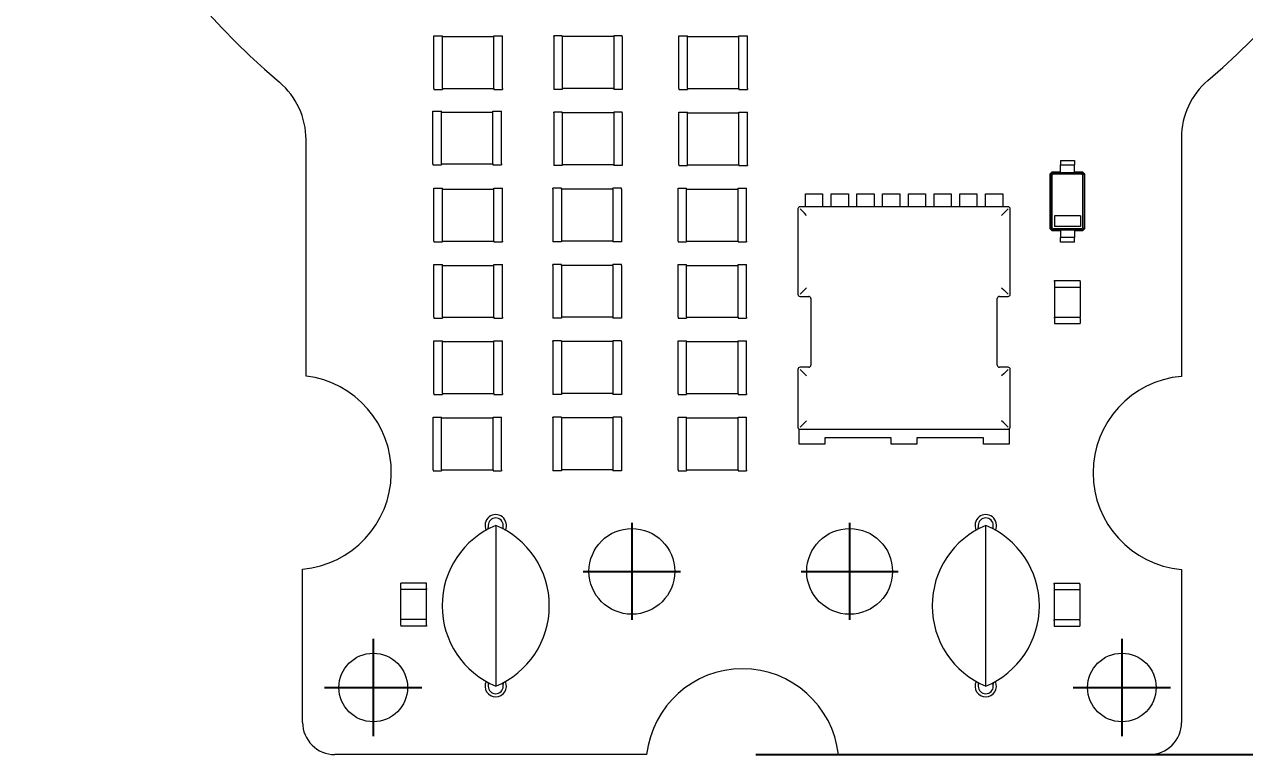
# Model space of a CAD drawing. Header units: millimetres. Extents: x 0 to 420, y 0 to 297.
# Drawn here: x 67.2 to 124.1, y 170.6 to 204.6 of the extents above; entities that cross this region are included whole.
import ezdxf

# ---------------------------------------------------------------- set-up
doc = ezdxf.new("R2010")
doc.units = ezdxf.units.MM
doc.header["$PDSIZE"] = -1
doc.styles.add('СПДС', font='isocpeur.ttf', dxfattribs={"width": 0.9})
doc.dimstyles.new('Аннотативный', dxfattribs={"dimscale": 0, "dimtxt": 2.5, "dimasz": 2.5, "dimexe": 1.25, "dimexo": 0.625, "dimtad": 1, "dimtxsty": 'Standard', "dimcen": 2.5, "dimadec": 0, "dimazin": 0, "dimtfac": 1, "dimtmove": 0, "dimatfit": 3, "dimfxl": 1, "dimarcsym": 0})

# ---------------------------------------------------------------- blocks, each defined once
blk = doc.blocks.new('*D4')
at = {"color": 0, "lineweight": -2, "transparency": 16777216}
for p, q in [((101.301, 261.046), (154.828, 261.046)), ((153.578, 258.546), (153.578, 173.101)), ((101.301, 170.601), (154.828, 170.601))]:
    blk.add_line(p, q, dxfattribs=at)
at = {"color": 0, "transparency": 16777216}
for points in [[(153.161, 258.546), (153.994, 258.546), (153.578, 261.046)], [(153.161, 173.101), (153.994, 173.101), (153.578, 170.601)]]:
    blk.add_solid(points, dxfattribs=at)
at = {"layer": 'Defpoints', "color": 0, "transparency": 16777216}
for p in [(100.676, 261.046), (100.676, 170.601), (153.578, 170.601)]:
    blk.add_point(p, dxfattribs=at)
at = {"color": 0, "transparency": 16777216, "insert": (151.349, 215.824), "char_height": 2.5, "width": 8.19794, "attachment_point": 5, "rotation": 90, "style": 'СПДС'}
blk.add_mtext('90,45{\\fArial|b0|i0|c204|p34;\\H1.08333x;*}', dxfattribs=at)
blk = doc.blocks.new('A$C88967b05')
at = {"color": 0, "linetype": 'Continuous', "lineweight": 0}
for p, q in [((182.984, -100.944), (182.984, -100.904)), ((182.984, -100.904), (183.384, -100.904)), ((182.984, -103.364), (182.984, -100.944)), ((183.384, -100.944), (183.384, -100.904)), ((183.384, -103.364), (183.384, -100.944)), ((183.384, -100.944), (185.784, -100.944)), ((185.784, -100.944), (185.784, -100.904)), ((185.784, -100.904), (186.184, -100.904)), ((185.784, -103.364), (185.784, -100.944)), ((186.184, -100.944), (186.184, -100.904)), ((186.184, -103.364), (186.184, -100.944)), ((188.972, -100.904), (188.572, -100.904)), ((188.572, -100.944), (188.572, -100.904)), ((188.572, -100.944), (188.572, -103.364)), ((188.972, -100.944), (188.972, -100.904)), ((191.372, -100.944), (188.972, -100.944)), ((188.972, -100.944), (188.972, -103.364)), ((191.772, -100.904), (191.372, -100.904)), ((191.372, -100.944), (191.372, -100.904)), ((191.372, -100.944), (191.372, -103.364)), ((191.772, -100.944), (191.772, -100.904)), ((191.772, -100.944), (191.772, -103.364)), ((194.414, -100.944), (194.414, -100.904)), ((194.414, -100.904), (194.814, -100.904)), ((194.414, -103.364), (194.414, -100.944)), ((194.814, -100.944), (194.814, -100.904)), ((194.814, -103.364), (194.814, -100.944)), ((194.814, -100.944), (197.214, -100.944)), ((197.214, -100.944), (197.214, -100.904)), ((197.214, -100.904), (197.614, -100.904)), ((197.214, -103.364), (197.214, -100.944)), ((197.614, -100.944), (197.614, -100.904)), ((197.614, -103.364), (197.614, -100.944)), ((182.984, -103.364), (182.984, -103.404)), ((182.984, -103.404), (183.384, -103.404)), ((183.384, -103.364), (183.384, -103.404)), ((183.384, -103.364), (185.784, -103.364)), ((185.784, -103.364), (185.784, -103.404)), ((185.784, -103.404), (186.184, -103.404)), ((186.184, -103.364), (186.184, -103.404)), ((188.572, -103.364), (188.572, -103.404)), ((188.972, -103.404), (188.572, -103.404)), ((191.372, -103.364), (188.972, -103.364)), ((188.972, -103.364), (188.972, -103.404)), ((191.372, -103.364), (191.372, -103.404)), ((191.772, -103.404), (191.372, -103.404)), ((191.772, -103.364), (191.772, -103.404)), ((194.414, -103.364), (194.414, -103.404)), ((194.414, -103.404), (194.814, -103.404)), ((194.814, -103.364), (194.814, -103.404)), ((194.814, -103.364), (197.214, -103.364)), ((197.214, -103.364), (197.214, -103.404)), ((197.214, -103.404), (197.614, -103.404)), ((197.614, -103.364), (197.614, -103.404)), ((182.932, -104.461), (182.932, -104.421)), ((182.932, -104.421), (183.332, -104.421)), ((182.932, -106.881), (182.932, -104.461)), ((183.332, -104.461), (183.332, -104.421)), ((183.332, -106.881), (183.332, -104.461)), ((183.332, -104.461), (185.732, -104.461)), ((185.732, -104.461), (185.732, -104.421)), ((185.732, -104.421), (186.132, -104.421)), ((185.732, -106.881), (185.732, -104.461)), ((186.132, -104.461), (186.132, -104.421)), ((186.132, -106.881), (186.132, -104.461)), ((188.972, -104.46), (188.572, -104.46)), ((188.572, -104.5), (188.572, -104.46)), ((188.572, -104.5), (188.572, -106.92)), ((188.972, -104.5), (188.972, -104.46)), ((191.372, -104.5), (188.972, -104.5)), ((188.972, -104.5), (188.972, -106.92)), ((191.772, -104.46), (191.372, -104.46)), ((191.372, -104.5), (191.372, -104.46)), ((191.372, -104.5), (191.372, -106.92)), ((191.772, -104.5), (191.772, -104.46)), ((191.772, -104.5), (191.772, -106.92)), ((194.414, -104.5), (194.414, -104.46)), ((194.414, -104.46), (194.814, -104.46)), ((194.414, -106.92), (194.414, -104.5)), ((194.814, -104.5), (194.814, -104.46)), ((194.814, -106.92), (194.814, -104.5)), ((194.814, -104.5), (197.214, -104.5)), ((197.214, -104.5), (197.214, -104.46)), ((197.214, -104.46), (197.614, -104.46)), ((197.214, -106.92), (197.214, -104.5)), ((197.614, -104.5), (197.614, -104.46)), ((197.614, -106.92), (197.614, -104.5)), ((177.022, -116.772), (177.022, -105.752)), ((217.859, -105.65), (217.859, -116.787)), ((182.932, -106.881), (182.932, -106.921)), ((182.932, -106.921), (183.332, -106.921)), ((183.332, -106.881), (183.332, -106.921)), ((183.332, -106.881), (185.732, -106.881)), ((185.732, -106.881), (185.732, -106.921)), ((185.732, -106.921), (186.132, -106.921)), ((186.132, -106.881), (186.132, -106.921)), ((188.572, -106.92), (188.572, -106.96)), ((188.972, -106.96), (188.572, -106.96)), ((191.372, -106.92), (188.972, -106.92)), ((188.972, -106.92), (188.972, -106.96)), ((191.372, -106.92), (191.372, -106.96)), ((191.772, -106.96), (191.372, -106.96)), ((191.772, -106.92), (191.772, -106.96)), ((194.414, -106.92), (194.414, -106.96)), ((194.414, -106.96), (194.814, -106.96)), ((194.814, -106.92), (194.814, -106.96)), ((194.814, -106.92), (197.214, -106.92)), ((197.214, -106.92), (197.214, -106.96)), ((197.214, -106.96), (197.614, -106.96)), ((197.614, -106.92), (197.614, -106.96)), ((212.214, -106.723), (212.214, -106.808)), ((212.214, -106.723), (212.864, -106.723)), ((212.214, -106.808), (212.214, -106.928)), ((212.214, -107.248), (212.214, -106.928)), ((212.214, -106.928), (212.864, -106.928)), ((212.864, -106.723), (212.864, -106.808)), ((212.864, -106.808), (212.864, -106.928)), ((212.864, -107.248), (212.864, -106.928)), ((211.739, -107.343), (211.834, -107.248)), ((211.739, -109.903), (211.739, -107.343)), ((211.764, -107.355), (211.847, -107.273)), ((211.764, -107.355), (211.831, -107.389)), ((211.764, -109.89), (211.764, -107.355)), ((211.831, -107.389), (211.88, -107.34)), ((211.831, -109.857), (211.831, -107.389)), ((211.834, -107.248), (212.214, -107.248)), ((211.847, -107.273), (212.214, -107.273)), ((211.847, -107.273), (211.88, -107.34)), ((211.88, -107.34), (213.198, -107.34)), ((212.214, -107.273), (212.864, -107.273)), ((212.864, -107.248), (213.244, -107.248)), ((212.864, -107.273), (213.232, -107.273)), ((213.232, -107.273), (213.198, -107.34)), ((213.198, -107.34), (213.247, -107.389)), ((213.232, -107.273), (213.314, -107.355)), ((213.244, -107.248), (213.339, -107.343)), ((213.314, -107.355), (213.247, -107.389)), ((213.247, -107.389), (213.247, -109.857)), ((213.314, -107.355), (213.314, -109.89)), ((213.339, -107.343), (213.339, -109.903)), ((182.984, -108.056), (182.984, -108.016)), ((182.984, -108.016), (183.384, -108.016)), ((182.984, -110.476), (182.984, -108.056)), ((183.384, -108.056), (183.384, -108.016)), ((183.384, -110.476), (183.384, -108.056)), ((183.384, -108.056), (185.784, -108.056)), ((185.784, -108.056), (185.784, -108.016)), ((185.784, -108.016), (186.184, -108.016)), ((185.784, -110.476), (185.784, -108.056)), ((186.184, -108.056), (186.184, -108.016)), ((186.184, -110.476), (186.184, -108.056)), ((188.933, -108.016), (188.533, -108.016)), ((188.533, -108.056), (188.533, -108.016)), ((188.533, -108.056), (188.533, -110.476)), ((188.933, -108.056), (188.933, -108.016)), ((191.333, -108.056), (188.933, -108.056)), ((188.933, -108.056), (188.933, -110.476)), ((191.733, -108.016), (191.333, -108.016)), ((191.333, -108.056), (191.333, -108.016)), ((191.333, -108.056), (191.333, -110.476)), ((191.733, -108.056), (191.733, -108.016)), ((191.733, -108.056), (191.733, -110.476)), ((194.375, -108.056), (194.375, -108.016)), ((194.375, -108.016), (194.775, -108.016)), ((194.375, -110.476), (194.375, -108.056)), ((194.775, -108.056), (194.775, -108.016)), ((194.775, -110.476), (194.775, -108.056)), ((194.775, -108.056), (197.175, -108.056)), ((197.175, -108.056), (197.175, -108.016)), ((197.175, -108.016), (197.575, -108.016)), ((197.175, -110.476), (197.175, -108.056)), ((197.575, -108.056), (197.575, -108.016)), ((197.575, -110.476), (197.575, -108.056)), ((200.319, -108.879), (200.319, -108.279)), ((200.319, -108.279), (201.119, -108.279)), ((201.119, -108.279), (201.119, -108.879)), ((201.519, -108.879), (201.519, -108.279)), ((201.519, -108.279), (202.319, -108.279)), ((202.319, -108.279), (202.319, -108.879)), ((202.719, -108.879), (202.719, -108.279)), ((202.719, -108.279), (203.519, -108.279)), ((203.519, -108.279), (203.519, -108.879)), ((203.919, -108.879), (203.919, -108.279)), ((203.919, -108.279), (204.719, -108.279)), ((204.719, -108.279), (204.719, -108.879)), ((205.119, -108.879), (205.119, -108.279)), ((205.119, -108.279), (205.919, -108.279)), ((205.919, -108.279), (205.919, -108.879)), ((206.319, -108.879), (206.319, -108.279)), ((206.319, -108.279), (207.119, -108.279)), ((207.119, -108.279), (207.119, -108.879)), ((207.519, -108.879), (207.519, -108.279)), ((207.519, -108.279), (208.319, -108.279)), ((208.319, -108.279), (208.319, -108.879)), ((208.719, -108.879), (208.719, -108.279)), ((208.719, -108.279), (209.519, -108.279)), ((209.519, -108.279), (209.519, -108.879)), ((199.969, -108.979), (199.969, -112.959)), ((200.319, -108.879), (200.069, -108.879)), ((200.272, -109.182), (200.069, -108.979)), ((200.37, -109.28), (200.272, -109.182)), ((201.119, -108.879), (200.319, -108.879)), ((201.519, -108.879), (201.119, -108.879)), ((202.319, -108.879), (201.519, -108.879)), ((202.719, -108.879), (202.319, -108.879)), ((203.519, -108.879), (202.719, -108.879)), ((203.919, -108.879), (203.519, -108.879)), ((204.719, -108.879), (203.919, -108.879)), ((205.119, -108.879), (204.719, -108.879)), ((205.919, -108.879), (205.119, -108.879)), ((206.319, -108.879), (205.919, -108.879)), ((207.119, -108.879), (206.319, -108.879)), ((207.519, -108.879), (207.119, -108.879)), ((208.319, -108.879), (207.519, -108.879)), ((208.719, -108.879), (208.319, -108.879)), ((209.519, -108.879), (208.719, -108.879)), ((209.468, -109.28), (209.566, -109.182)), ((209.769, -108.879), (209.519, -108.879)), ((209.566, -109.182), (209.769, -108.979)), ((209.869, -112.959), (209.869, -108.979)), ((211.764, -109.89), (211.831, -109.857)), ((211.88, -109.906), (211.831, -109.857)), ((211.931, -109.306), (211.931, -109.806)), ((213.147, -109.306), (211.931, -109.306)), ((213.147, -109.806), (211.931, -109.806)), ((213.147, -109.306), (213.147, -109.806)), ((213.247, -109.857), (213.198, -109.906)), ((213.314, -109.89), (213.247, -109.857)), ((211.834, -109.998), (211.739, -109.903)), ((211.847, -109.973), (211.764, -109.89)), ((212.214, -109.998), (211.834, -109.998)), ((211.847, -109.973), (211.88, -109.906)), ((212.214, -109.973), (211.847, -109.973)), ((213.198, -109.906), (211.88, -109.906)), ((212.864, -109.973), (212.214, -109.973)), ((212.214, -109.998), (212.214, -110.318)), ((212.214, -110.438), (212.214, -110.318)), ((212.864, -110.318), (212.214, -110.318)), ((213.232, -109.973), (212.864, -109.973)), ((213.244, -109.998), (212.864, -109.998)), ((212.864, -109.998), (212.864, -110.318)), ((212.864, -110.438), (212.864, -110.318)), ((213.232, -109.973), (213.198, -109.906)), ((213.314, -109.89), (213.232, -109.973)), ((213.339, -109.903), (213.244, -109.998)), ((182.984, -110.476), (182.984, -110.516)), ((182.984, -110.516), (183.384, -110.516)), ((183.384, -110.476), (183.384, -110.516)), ((183.384, -110.476), (185.784, -110.476)), ((185.784, -110.476), (185.784, -110.516)), ((185.784, -110.516), (186.184, -110.516)), ((186.184, -110.476), (186.184, -110.516)), ((188.533, -110.476), (188.533, -110.516)), ((188.933, -110.516), (188.533, -110.516)), ((191.333, -110.476), (188.933, -110.476)), ((188.933, -110.476), (188.933, -110.516)), ((191.333, -110.476), (191.333, -110.516)), ((191.733, -110.516), (191.333, -110.516)), ((191.733, -110.476), (191.733, -110.516)), ((194.375, -110.476), (194.375, -110.516)), ((194.375, -110.516), (194.775, -110.516)), ((194.775, -110.476), (194.775, -110.516)), ((194.775, -110.476), (197.175, -110.476)), ((197.175, -110.476), (197.175, -110.516)), ((197.175, -110.516), (197.575, -110.516)), ((197.575, -110.476), (197.575, -110.516)), ((212.214, -110.523), (212.214, -110.438)), ((212.864, -110.523), (212.214, -110.523)), ((212.864, -110.523), (212.864, -110.438)), ((182.984, -111.612), (182.984, -111.572)), ((182.984, -111.572), (183.384, -111.572)), ((182.984, -114.032), (182.984, -111.612)), ((183.384, -111.612), (183.384, -111.572)), ((183.384, -114.032), (183.384, -111.612)), ((183.384, -111.612), (185.784, -111.612)), ((185.784, -111.612), (185.784, -111.572)), ((185.784, -111.572), (186.184, -111.572)), ((185.784, -114.032), (185.784, -111.612)), ((186.184, -111.612), (186.184, -111.572)), ((186.184, -114.032), (186.184, -111.612)), ((188.933, -111.572), (188.533, -111.572)), ((188.533, -111.612), (188.533, -111.572)), ((188.533, -111.612), (188.533, -114.032)), ((188.933, -111.612), (188.933, -111.572)), ((191.333, -111.612), (188.933, -111.612)), ((188.933, -111.612), (188.933, -114.032)), ((191.733, -111.572), (191.333, -111.572)), ((191.333, -111.612), (191.333, -111.572)), ((191.333, -111.612), (191.333, -114.032)), ((191.733, -111.612), (191.733, -111.572)), ((191.733, -111.612), (191.733, -114.032)), ((194.375, -111.612), (194.375, -111.572)), ((194.375, -111.572), (194.775, -111.572)), ((194.375, -114.032), (194.375, -111.612)), ((194.775, -111.612), (194.775, -111.572)), ((194.775, -114.032), (194.775, -111.612)), ((194.775, -111.612), (197.175, -111.612)), ((197.175, -111.612), (197.175, -111.572)), ((197.175, -111.572), (197.575, -111.572)), ((197.175, -114.032), (197.175, -111.612)), ((197.575, -111.612), (197.575, -111.572)), ((197.575, -114.032), (197.575, -111.612)), ((200.37, -112.658), (200.272, -112.756)), ((209.468, -112.658), (209.566, -112.756)), ((211.939, -112.323), (213.139, -112.323)), ((211.939, -112.368), (211.939, -112.323)), ((211.939, -112.368), (211.939, -112.578)), ((211.939, -112.578), (211.939, -112.623)), ((211.939, -112.623), (211.939, -114.023)), ((211.939, -112.623), (213.139, -112.623)), ((213.139, -112.368), (213.139, -112.323)), ((213.139, -112.368), (213.139, -112.578)), ((213.139, -112.578), (213.139, -112.623)), ((213.139, -112.623), (213.139, -114.023)), ((200.272, -112.756), (200.069, -112.959)), ((200.069, -113.059), (200.469, -113.059)), ((200.569, -113.159), (200.569, -116.259)), ((209.269, -116.259), (209.269, -113.159)), ((209.369, -113.059), (209.769, -113.059)), ((209.566, -112.756), (209.769, -112.959)), ((182.984, -114.032), (182.984, -114.072)), ((182.984, -114.072), (183.384, -114.072)), ((183.384, -114.032), (183.384, -114.072)), ((183.384, -114.032), (185.784, -114.032)), ((185.784, -114.032), (185.784, -114.072)), ((185.784, -114.072), (186.184, -114.072)), ((186.184, -114.032), (186.184, -114.072)), ((188.533, -114.032), (188.533, -114.072)), ((188.933, -114.072), (188.533, -114.072)), ((191.333, -114.032), (188.933, -114.032)), ((188.933, -114.032), (188.933, -114.072)), ((191.333, -114.032), (191.333, -114.072)), ((191.733, -114.072), (191.333, -114.072)), ((191.733, -114.032), (191.733, -114.072)), ((194.375, -114.032), (194.375, -114.072)), ((194.375, -114.072), (194.775, -114.072)), ((194.775, -114.032), (194.775, -114.072)), ((194.775, -114.032), (197.175, -114.032)), ((197.175, -114.032), (197.175, -114.072)), ((197.175, -114.072), (197.575, -114.072)), ((197.575, -114.032), (197.575, -114.072)), ((211.939, -114.068), (211.939, -114.023)), ((211.939, -114.023), (213.139, -114.023)), ((211.939, -114.068), (211.939, -114.278)), ((211.939, -114.278), (211.939, -114.323)), ((211.939, -114.323), (213.139, -114.323)), ((213.139, -114.068), (213.139, -114.023)), ((213.139, -114.068), (213.139, -114.278)), ((213.139, -114.278), (213.139, -114.323)), ((182.984, -115.168), (182.984, -115.128)), ((182.984, -115.128), (183.384, -115.128)), ((182.984, -117.588), (182.984, -115.168)), ((183.384, -115.168), (183.384, -115.128)), ((183.384, -117.588), (183.384, -115.168)), ((183.384, -115.168), (185.784, -115.168)), ((185.784, -115.168), (185.784, -115.128)), ((185.784, -115.128), (186.184, -115.128)), ((185.784, -117.588), (185.784, -115.168)), ((186.184, -115.168), (186.184, -115.128)), ((186.184, -117.588), (186.184, -115.168)), ((188.933, -115.128), (188.533, -115.128)), ((188.533, -115.168), (188.533, -115.128)), ((188.533, -115.168), (188.533, -117.588)), ((188.933, -115.168), (188.933, -115.128)), ((191.333, -115.168), (188.933, -115.168)), ((188.933, -115.168), (188.933, -117.588)), ((191.733, -115.128), (191.333, -115.128)), ((191.333, -115.168), (191.333, -115.128)), ((191.333, -115.168), (191.333, -117.588)), ((191.733, -115.168), (191.733, -115.128)), ((191.733, -115.168), (191.733, -117.588)), ((194.375, -115.168), (194.375, -115.128)), ((194.375, -115.128), (194.775, -115.128)), ((194.375, -117.588), (194.375, -115.168)), ((194.775, -115.168), (194.775, -115.128)), ((194.775, -117.588), (194.775, -115.168)), ((194.775, -115.168), (197.175, -115.168)), ((197.175, -115.168), (197.175, -115.128)), ((197.175, -115.128), (197.575, -115.128)), ((197.175, -117.588), (197.175, -115.168)), ((197.575, -115.168), (197.575, -115.128)), ((197.575, -117.588), (197.575, -115.168)), ((199.969, -116.459), (199.969, -119.154)), ((200.469, -116.359), (200.069, -116.359)), ((200.272, -116.662), (200.069, -116.459)), ((200.272, -116.662), (200.37, -116.76)), ((209.769, -116.359), (209.369, -116.359)), ((209.566, -116.662), (209.468, -116.76)), ((209.566, -116.662), (209.769, -116.459)), ((209.869, -119.154), (209.869, -116.459)), ((182.984, -117.588), (182.984, -117.628)), ((182.984, -117.628), (183.384, -117.628)), ((183.384, -117.588), (183.384, -117.628)), ((183.384, -117.588), (185.784, -117.588)), ((185.784, -117.588), (185.784, -117.628)), ((185.784, -117.628), (186.184, -117.628)), ((186.184, -117.588), (186.184, -117.628)), ((188.533, -117.588), (188.533, -117.628)), ((188.933, -117.628), (188.533, -117.628)), ((191.333, -117.588), (188.933, -117.588)), ((188.933, -117.588), (188.933, -117.628)), ((191.333, -117.588), (191.333, -117.628)), ((191.733, -117.628), (191.333, -117.628)), ((191.733, -117.588), (191.733, -117.628)), ((194.375, -117.588), (194.375, -117.628)), ((194.375, -117.628), (194.775, -117.628)), ((194.775, -117.588), (194.775, -117.628)), ((194.775, -117.588), (197.175, -117.588)), ((197.175, -117.588), (197.175, -117.628)), ((197.175, -117.628), (197.575, -117.628)), ((197.575, -117.588), (197.575, -117.628)), ((182.945, -118.724), (182.945, -118.684)), ((182.945, -118.684), (183.345, -118.684)), ((182.945, -121.144), (182.945, -118.724)), ((183.345, -118.724), (183.345, -118.684)), ((183.345, -121.144), (183.345, -118.724)), ((183.345, -118.724), (185.745, -118.724)), ((185.745, -118.724), (185.745, -118.684)), ((185.745, -118.684), (186.145, -118.684)), ((185.745, -121.144), (185.745, -118.724)), ((186.145, -118.724), (186.145, -118.684)), ((186.145, -121.144), (186.145, -118.724)), ((188.933, -118.684), (188.533, -118.684)), ((188.533, -118.724), (188.533, -118.684)), ((188.533, -118.724), (188.533, -121.144)), ((188.933, -118.724), (188.933, -118.684)), ((191.333, -118.724), (188.933, -118.724)), ((188.933, -118.724), (188.933, -121.144)), ((191.733, -118.684), (191.333, -118.684)), ((191.333, -118.724), (191.333, -118.684)), ((191.333, -118.724), (191.333, -121.144)), ((191.733, -118.724), (191.733, -118.684)), ((191.733, -118.724), (191.733, -121.144)), ((194.375, -118.724), (194.375, -118.684)), ((194.375, -118.684), (194.775, -118.684)), ((194.375, -121.144), (194.375, -118.724)), ((194.775, -118.724), (194.775, -118.684)), ((194.775, -121.144), (194.775, -118.724)), ((194.775, -118.724), (197.175, -118.724)), ((197.175, -118.724), (197.175, -118.684)), ((197.175, -118.684), (197.575, -118.684)), ((197.175, -121.144), (197.175, -118.724)), ((197.575, -118.724), (197.575, -118.684)), ((197.575, -121.144), (197.575, -118.724)), ((200.272, -118.951), (200.069, -119.154)), ((200.272, -118.951), (200.37, -118.853)), ((209.566, -118.951), (209.468, -118.853)), ((209.566, -118.951), (209.769, -119.154)), ((200.019, -119.954), (200.019, -119.241)), ((200.069, -119.254), (209.769, -119.254)), ((209.819, -119.241), (209.819, -119.954)), ((201.219, -119.954), (200.019, -119.954)), ((204.319, -119.654), (201.219, -119.654)), ((201.219, -119.654), (201.219, -119.954)), ((204.319, -119.954), (204.319, -119.654)), ((205.519, -119.954), (204.319, -119.954)), ((208.619, -119.654), (205.519, -119.654)), ((205.519, -119.654), (205.519, -119.954)), ((208.619, -119.954), (208.619, -119.654)), ((209.819, -119.954), (208.619, -119.954)), ((182.945, -121.144), (182.945, -121.184)), ((182.945, -121.184), (183.345, -121.184)), ((183.345, -121.144), (183.345, -121.184)), ((183.345, -121.144), (185.745, -121.144)), ((185.745, -121.144), (185.745, -121.184)), ((185.745, -121.184), (186.145, -121.184)), ((186.145, -121.144), (186.145, -121.184)), ((188.533, -121.144), (188.533, -121.184)), ((188.933, -121.184), (188.533, -121.184)), ((191.333, -121.144), (188.933, -121.144)), ((188.933, -121.144), (188.933, -121.184)), ((191.333, -121.144), (191.333, -121.184)), ((191.733, -121.184), (191.333, -121.184)), ((191.733, -121.144), (191.733, -121.184)), ((194.375, -121.144), (194.375, -121.184)), ((194.375, -121.184), (194.775, -121.184)), ((194.775, -121.144), (194.775, -121.184)), ((194.775, -121.144), (197.175, -121.144)), ((197.175, -121.144), (197.175, -121.184)), ((197.175, -121.184), (197.575, -121.184)), ((197.575, -121.144), (197.575, -121.184)), ((185.519, -123.734), (185.519, -123.828)), ((185.519, -123.9), (185.519, -123.828)), ((185.869, -123.734), (185.869, -131.234)), ((186.219, -123.828), (186.219, -123.734)), ((186.219, -123.9), (186.219, -123.828)), ((208.379, -123.734), (208.379, -123.828)), ((208.379, -123.9), (208.379, -123.828)), ((208.729, -131.234), (208.729, -123.734)), ((209.079, -123.828), (209.079, -123.734)), ((209.079, -123.9), (209.079, -123.828)), ((176.86, -132.922), (176.86, -125.77)), ((217.859, -125.785), (217.86, -132.923)), ((181.444, -126.472), (181.444, -126.427)), ((182.644, -126.427), (181.444, -126.427)), ((181.444, -126.682), (181.444, -126.472)), ((181.444, -126.682), (181.444, -126.727)), ((181.444, -128.127), (181.444, -126.727)), ((182.644, -126.727), (181.444, -126.727)), ((182.644, -126.472), (182.644, -126.427)), ((182.644, -126.682), (182.644, -126.472)), ((182.644, -126.682), (182.644, -126.727)), ((182.644, -128.127), (182.644, -126.727)), ((211.924, -126.427), (213.124, -126.427)), ((211.924, -126.472), (211.924, -126.427)), ((211.924, -126.472), (211.924, -126.682)), ((211.924, -126.682), (211.924, -126.727)), ((211.924, -126.727), (211.924, -128.127)), ((211.924, -126.727), (213.124, -126.727)), ((213.124, -126.472), (213.124, -126.427)), ((213.124, -126.472), (213.124, -126.682)), ((213.124, -126.682), (213.124, -126.727)), ((213.124, -126.727), (213.124, -128.127)), ((181.444, -128.172), (181.444, -128.127)), ((182.644, -128.127), (181.444, -128.127)), ((181.444, -128.382), (181.444, -128.172)), ((181.444, -128.382), (181.444, -128.427)), ((182.644, -128.427), (181.444, -128.427)), ((182.644, -128.172), (182.644, -128.127)), ((182.644, -128.382), (182.644, -128.172)), ((182.644, -128.382), (182.644, -128.427)), ((211.924, -128.172), (211.924, -128.127)), ((211.924, -128.127), (213.124, -128.127)), ((211.924, -128.172), (211.924, -128.382)), ((211.924, -128.382), (211.924, -128.427)), ((211.924, -128.427), (213.124, -128.427)), ((213.124, -128.172), (213.124, -128.127)), ((213.124, -128.172), (213.124, -128.382)), ((213.124, -128.382), (213.124, -128.427)), ((185.519, -131.068), (185.519, -131.14)), ((185.519, -131.14), (185.519, -131.234)), ((186.219, -131.068), (186.219, -131.14)), ((186.219, -131.234), (186.219, -131.14)), ((208.379, -131.068), (208.379, -131.14)), ((208.379, -131.14), (208.379, -131.234)), ((209.079, -131.068), (209.079, -131.14)), ((209.079, -131.234), (209.079, -131.14)), ((192.911, -134.419), (178.36, -134.422)), ((216.36, -134.423), (201.854, -134.421))]:
    blk.add_line(p, q, dxfattribs=at)
for centre, radius in [((192.219, -125.879), 2), ((202.379, -125.879), 2), ((180.154, -131.294), 1.6), ((215.079, -131.294), 1.6)]:
    blk.add_circle(centre, radius, dxfattribs=at)
for centre, radius, start, end in [((197.382, -77.47), 33.5, 180, 229.8447), ((197.382, -77.47), 33.5, 310.393, 360), ((221.36, -105.65), 3.5, 130.3932, 179.9998), ((173.517, -105.751), 3.505, 359.9737, 49.792), ((200.069, -108.979), 0.1, 90, 180), ((209.769, -108.979), 0.1, 0, 90), ((200.069, -112.959), 0.1, 180, 270), ((200.469, -113.159), 0.1, 0, 90), ((209.369, -113.159), 0.1, 90, 180), ((209.769, -112.959), 0.1, 270, 0), ((200.069, -116.459), 0.1, 90, 180), ((200.469, -116.259), 0.1, 270, 0), ((209.369, -116.259), 0.1, 180, 270), ((209.769, -116.459), 0.1, 0, 90), ((176.475, -121.262), 4.524, 274.8762, 83.0596), ((218.249, -121.286), 4.516, 94.9524, 265.0476), ((200.069, -119.154), 0.1, 180, 240), ((200.069, -119.154), 0.1, 240, 270), ((209.769, -119.154), 0.1, 270, 300), ((209.769, -119.154), 0.1, 300, 360), ((185.869, -123.734), 0.5, 333.852, 206.148), ((185.869, -123.734), 0.35, 0, 180), ((208.729, -123.734), 0.5, 333.852, 206.148), ((208.729, -123.734), 0.35, 0, 180), ((187.432, -127.484), 4.062, 112.6199, 247.3801), ((184.307, -127.484), 4.062, 292.6199, 67.3801), ((210.292, -127.484), 4.062, 112.6199, 247.3801), ((207.167, -127.484), 4.062, 292.6199, 67.3801), ((197.382, -134.922), 4.5, 6.4026, 173.582), ((185.869, -131.234), 0.5, 153.852, 270), ((185.869, -131.234), 0.35, 180, 0), ((185.869, -131.234), 0.5, 270, 26.148), ((208.729, -131.234), 0.5, 153.852, 270), ((208.729, -131.234), 0.35, 180, 0), ((208.729, -131.234), 0.5, 270, 26.148), ((178.36, -132.922), 1.5, 179.9996, 270.0004), ((216.36, -132.923), 1.5, 269.9998, 0.0002)]:
    blk.add_arc(centre, radius, start, end, dxfattribs=at)

msp = doc.modelspace()

# ---------------------------------------------------------------- linework, layer by layer
for p, q in [((95.513, 181.408), (95.513, 179.142)), ((105.673, 181.408), (105.673, 179.142)), ((93.247, 179.142), (95.513, 179.142)), ((95.513, 179.142), (97.778, 179.142)), ((95.513, 179.142), (95.513, 176.877)), ((103.407, 179.142), (105.673, 179.142)), ((105.673, 179.142), (107.938, 179.142)), ((105.673, 179.142), (105.673, 176.877)), ((83.448, 175.993), (83.448, 173.727)), ((118.373, 175.993), (118.373, 173.727)), ((81.182, 173.727), (83.448, 173.727)), ((83.448, 173.727), (85.713, 173.727)), ((83.448, 173.727), (83.448, 171.462)), ((116.107, 173.727), (118.373, 173.727)), ((118.373, 173.727), (120.638, 173.727)), ((118.373, 173.727), (118.373, 171.462))]:
    msp.add_line(p, q)

# ---------------------------------------------------------------- block references
msp.add_blockref('A$C88967b05', (-96.706, 305.021))

# ---------------------------------------------------------------- dimensions: what is measured, and where the dimension line sits
dim = msp.add_linear_dim(base=(153.5778, 170.6008), p1=(100.6758, 261.0463), p2=(100.6758, 170.6008), angle=90, text='<>{\\fArial|b0|i0|c204|p34;\\H1.08333x;*}', dimstyle='Аннотативный', override={"dimtxsty": 'СПДС'})
dim.commit()
dim.dimension.update_dxf_attribs({"geometry": '*D4', "text_midpoint": (151.3486, 215.8236)})

doc.saveas('drawing.dxf')
